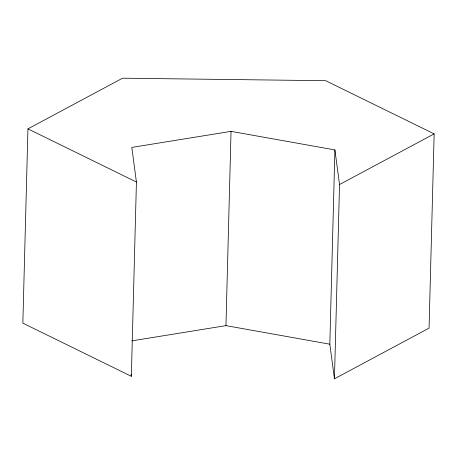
<?xml version="1.0" encoding="UTF-8"?>
<svg xmlns="http://www.w3.org/2000/svg" width="457" height="457" viewBox="0 0 457 457"><rect width="100%" height="100%" fill="white"/><g stroke="black" fill="none" stroke-linecap="round" stroke-linejoin="round"><path stroke-width="0.69" d="M27.94 128.863L22.85 323.133L131.342 376.305L136.426 182.029L131.805 147.417L231.042 131.365L334.907 149.919L339.534 184.531L334.45 378.807L429.06 328.137L434.15 133.867L325.658 80.695L122.55 78.193L27.94 128.863L136.426 182.029M131.645 340.893L225.958 325.635L231.042 131.365M334.45 378.807L329.823 344.195L334.907 149.919M339.534 184.531L434.15 133.867M225.958 325.635L329.823 344.195M131.056 374.186L131.342 376.305"/></g></svg>
